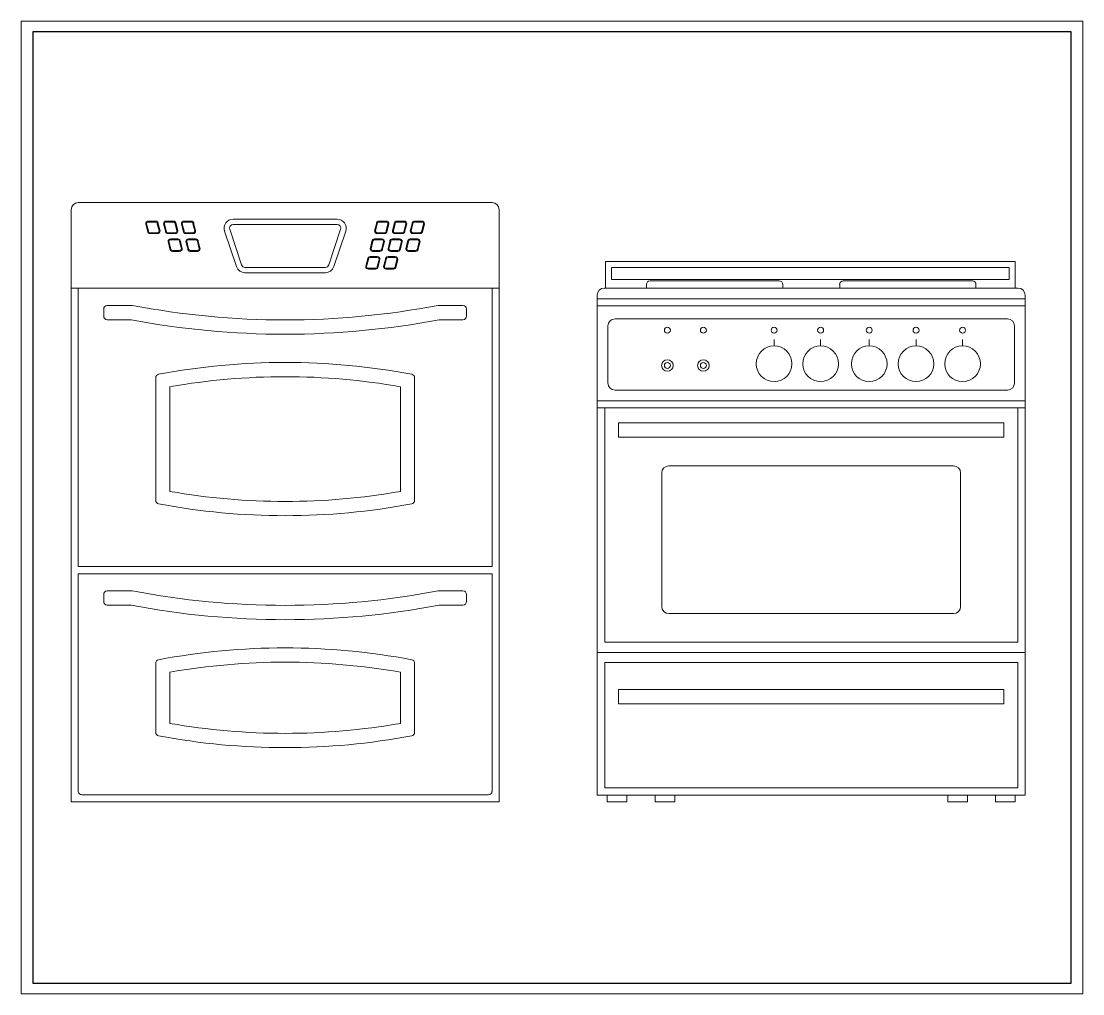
# Paper-space layout 'Project Layout 1200x1100' of a CAD drawing. Header units: inches. Extents: x -1 to 103, y -2 to 94.
# The model-space entities are those that its viewports show. They can reach past a viewport. Long polylines and large blocks are cut down to what shows.
import ezdxf

# ---------------------------------------------------------------- set-up
doc = ezdxf.new("R2010")
doc.units = ezdxf.units.IN
doc.header["$MEASUREMENT"] = 0
doc.layers.add('001_Dark_1 5', color=7, linetype='Continuous', lineweight=0)
doc.layers.add('02', color=251, linetype='Continuous', plot=False)
doc.layers.add('Rectang.', color=251, linetype='Continuous', plot=False)

msp = doc.modelspace()

# ---------------------------------------------------------------- linework, layer by layer
at = {"layer": '001_Dark_1 5'}
for p, q in [((24.7134, 16.3489), (25.3349, 16.3489)), ((24.7027, 15.4489), (24.7027, 16.3381)), ((25.3456, 16.3381), (25.3456, 15.4489)), ((26.1208, 16.2606), (25.5052, 16.2606)), ((25.5052, 16.2606), (25.5052, 16.2205)), ((26.1116, 16.2514), (25.5144, 16.2514)), ((25.5144, 16.2514), (25.5144, 16.2334)), ((26.1116, 16.2334), (26.1116, 16.2514)), ((26.1208, 16.2205), (26.1208, 16.2606)), ((24.7027, 16.2203), (25.3456, 16.2203)), ((24.7134, 15.8024), (24.7134, 16.2203)), ((25.3349, 16.2203), (25.3349, 15.8024)), ((25.5037, 16.2205), (26.1251, 16.2205)), ((25.5144, 16.2334), (26.1116, 16.2334)), ((25.5669, 16.2205), (25.5669, 16.2259)), ((26.062, 16.2205), (25.5669, 16.2205)), ((25.7664, 16.2312), (25.5723, 16.2312)), ((25.7717, 16.2205), (25.7717, 16.2259)), ((25.8572, 16.2205), (25.8572, 16.2259)), ((26.0566, 16.2312), (25.8625, 16.2312)), ((26.062, 16.2205), (26.062, 16.2259)), ((25.493, 15.4592), (25.493, 16.2098)), ((25.493, 16.2044), (26.1359, 16.2044)), ((26.1359, 16.2098), (26.1359, 15.4592)), ((24.7516, 16.1891), (24.7516, 16.1784)), ((24.7569, 16.1945), (24.7944, 16.1945)), ((25.2913, 16.1945), (25.2538, 16.1945)), ((25.2967, 16.1891), (25.2967, 16.1784)), ((25.493, 16.1937), (26.1359, 16.1937)), ((24.7569, 16.173), (24.7919, 16.173)), ((25.2913, 16.173), (25.2564, 16.173)), ((26.1091, 16.1745), (25.5198, 16.1745)), ((25.5091, 16.1637), (25.5091, 16.078)), ((26.1198, 16.078), (26.1198, 16.1637)), ((25.7587, 16.1337), (25.7587, 16.1434)), ((25.8286, 16.1337), (25.8286, 16.1434)), ((25.9016, 16.1337), (25.9016, 16.1434)), ((25.9719, 16.1337), (25.9719, 16.1434)), ((26.0418, 16.1337), (26.0418, 16.1434)), ((26.1091, 16.0673), (25.5198, 16.0673)), ((25.493, 16.0512), (26.1359, 16.0512)), ((25.493, 16.0405), (26.1359, 16.0405)), ((25.5042, 15.6888), (25.5042, 16.0405)), ((26.1247, 16.0405), (26.1247, 15.6888)), ((25.5249, 16.0182), (25.5249, 15.9965)), ((26.104, 16.0182), (25.5249, 16.0182)), ((26.104, 15.9965), (26.104, 16.0182)), ((25.5249, 15.9965), (26.104, 15.9965)), ((26.0282, 15.9536), (25.6006, 15.9536)), ((25.5899, 15.9429), (25.5899, 15.7424)), ((26.0389, 15.7424), (26.0389, 15.9429)), ((24.7134, 15.8024), (25.3349, 15.8024)), ((24.7134, 15.4649), (24.7134, 15.7917)), ((24.7134, 15.7917), (25.3349, 15.7917)), ((25.3349, 15.7917), (25.3349, 15.4649)), ((24.7516, 15.7605), (24.7516, 15.7498)), ((24.7569, 15.7659), (24.7944, 15.7659)), ((25.2913, 15.7659), (25.2538, 15.7659)), ((25.2967, 15.7605), (25.2967, 15.7498)), ((24.7569, 15.7445), (24.7919, 15.7445)), ((25.2913, 15.7445), (25.2564, 15.7445)), ((25.6006, 15.7317), (26.0282, 15.7317)), ((25.5042, 15.6888), (26.1247, 15.6888)), ((25.493, 15.6735), (26.1359, 15.6735)), ((25.5042, 15.6581), (26.1247, 15.6581)), ((25.5042, 15.4704), (25.5042, 15.6581)), ((26.1247, 15.6581), (26.1247, 15.4704)), ((25.5249, 15.6178), (25.5249, 15.5961)), ((26.104, 15.6178), (25.5249, 15.6178)), ((26.104, 15.5961), (26.104, 15.6178)), ((25.5249, 15.5961), (26.104, 15.5961)), ((26.1247, 15.4704), (25.5042, 15.4704)), ((25.3295, 15.4596), (24.7188, 15.4596)), ((26.1359, 15.4592), (25.493, 15.4592)), ((25.5081, 15.4489), (25.5081, 15.4592)), ((25.5081, 15.4592), (25.5377, 15.4592)), ((25.5377, 15.4592), (25.5377, 15.4489)), ((25.5798, 15.4489), (25.5798, 15.4592)), ((25.5798, 15.4592), (25.6094, 15.4592)), ((25.6094, 15.4592), (25.6094, 15.4489)), ((26.0491, 15.4592), (26.0195, 15.4592)), ((26.0195, 15.4592), (26.0195, 15.4489)), ((26.0491, 15.4489), (26.0491, 15.4592)), ((26.1208, 15.4592), (26.0911, 15.4592)), ((26.0911, 15.4592), (26.0911, 15.4489)), ((26.1208, 15.4489), (26.1208, 15.4592)), ((25.3456, 15.4489), (24.7027, 15.4489)), ((25.5377, 15.4489), (25.5081, 15.4489)), ((25.6094, 15.4489), (25.5798, 15.4489)), ((26.0195, 15.4489), (26.0491, 15.4489)), ((26.0911, 15.4489), (26.1208, 15.4489))]:
    msp.add_line(p, q, dxfattribs=at)
at = {"layer": '001_Dark_1 5', "flags": 128}
for points in [[(24.8295, 16.3211), (24.8187, 16.3211, 0.414214), (24.8147, 16.317), (24.8174, 16.3063, 0.414214), (24.8214, 16.3023), (24.8321, 16.3023, 0.414214), (24.8362, 16.3063), (24.8335, 16.317, 0.414214)], [(24.8295, 16.3197), (24.8187, 16.3197, 0.414214), (24.8161, 16.317), (24.8187, 16.3063, 0.414214), (24.8214, 16.3037), (24.8321, 16.3037, 0.414214), (24.8348, 16.3063), (24.8321, 16.317, 0.414214)], [(24.8562, 16.3211), (24.8455, 16.3211, 0.414214), (24.8415, 16.317), (24.8442, 16.3063, 0.414214), (24.8482, 16.3023), (24.8589, 16.3023, 0.414214), (24.8629, 16.3063), (24.8603, 16.317, 0.414214)], [(24.8562, 16.3197), (24.8455, 16.3197, 0.414214), (24.8429, 16.317), (24.8455, 16.3063, 0.414214), (24.8482, 16.3037), (24.8589, 16.3037, 0.414214), (24.8616, 16.3063), (24.8589, 16.317, 0.414214)], [(24.883, 16.3211), (24.8723, 16.3211, 0.414214), (24.8683, 16.317), (24.871, 16.3063, 0.414214), (24.875, 16.3023), (24.8857, 16.3023, 0.414214), (24.8897, 16.3063), (24.8871, 16.317, 0.414214)], [(24.883, 16.3197), (24.8723, 16.3197, 0.414214), (24.8696, 16.317), (24.8723, 16.3063, 0.414214), (24.875, 16.3037), (24.8857, 16.3037, 0.414214), (24.8884, 16.3063), (24.8857, 16.317, 0.414214)], [(25.1024, 16.3239), (24.9459, 16.3239, 0.511918), (24.9332, 16.3062), (24.951, 16.2527, 0.322823), (24.9637, 16.2435), (25.0846, 16.2435, 0.322823), (25.0973, 16.2527), (25.1151, 16.3062, 0.511918)], [(25.1024, 16.3158), (24.9459, 16.3158, 0.511918), (24.9408, 16.3088), (24.9586, 16.2552, 0.322823), (24.9637, 16.2515), (25.0846, 16.2515, 0.322823), (25.0896, 16.2552), (25.1075, 16.3088, 0.511918)], [(25.1652, 16.3211), (25.176, 16.3211, -0.414214), (25.18, 16.317), (25.1773, 16.3063, -0.414214), (25.1733, 16.3023), (25.1626, 16.3023, -0.414214), (25.1585, 16.3063), (25.1612, 16.317, -0.414214)], [(25.1652, 16.3197), (25.176, 16.3197, -0.414214), (25.1786, 16.317), (25.176, 16.3063, -0.414214), (25.1733, 16.3037), (25.1626, 16.3037, -0.414214), (25.1599, 16.3063), (25.1626, 16.317, -0.414214)], [(25.192, 16.3211), (25.2027, 16.3211, -0.414214), (25.2068, 16.317), (25.2041, 16.3063, -0.414214), (25.2001, 16.3023), (25.1893, 16.3023, -0.414214), (25.1853, 16.3063), (25.188, 16.317, -0.414214)], [(25.192, 16.3197), (25.2027, 16.3197, -0.414214), (25.2054, 16.317), (25.2027, 16.3063, -0.414214), (25.2001, 16.3037), (25.1893, 16.3037, -0.414214), (25.1867, 16.3063), (25.1893, 16.317, -0.414214)], [(25.2188, 16.3211), (25.2295, 16.3211, -0.414214), (25.2335, 16.317), (25.2309, 16.3063, -0.414214), (25.2268, 16.3023), (25.2161, 16.3023, -0.414214), (25.2121, 16.3063), (25.2148, 16.317, -0.414214)], [(25.2188, 16.3197), (25.2295, 16.3197, -0.414214), (25.2322, 16.317), (25.2295, 16.3063, -0.414214), (25.2268, 16.3037), (25.2161, 16.3037, -0.414214), (25.2135, 16.3063), (25.2161, 16.317, -0.414214)], [(24.8629, 16.2944), (24.8522, 16.2944, 0.414214), (24.8482, 16.2903), (24.8509, 16.2796, 0.414214), (24.8549, 16.2756), (24.8656, 16.2756, 0.414214), (24.8696, 16.2796), (24.8669, 16.2903, 0.414214)], [(24.8629, 16.293), (24.8522, 16.293, 0.414214), (24.8495, 16.2903), (24.8522, 16.2796, 0.414214), (24.8549, 16.277), (24.8656, 16.277, 0.414214), (24.8683, 16.2796), (24.8656, 16.2903, 0.414214)], [(24.8897, 16.2944), (24.879, 16.2944, 0.414214), (24.875, 16.2903), (24.8777, 16.2796, 0.414214), (24.8817, 16.2756), (24.8924, 16.2756, 0.414214), (24.8964, 16.2796), (24.8937, 16.2903, 0.414214)], [(24.8897, 16.293), (24.879, 16.293, 0.414214), (24.8763, 16.2903), (24.879, 16.2796, 0.414214), (24.8817, 16.277), (24.8924, 16.277, 0.414214), (24.8951, 16.2796), (24.8924, 16.2903, 0.414214)], [(25.1586, 16.2944), (25.1693, 16.2944, -0.414214), (25.1733, 16.2903), (25.1706, 16.2796, -0.414214), (25.1666, 16.2756), (25.1559, 16.2756, -0.414214), (25.1519, 16.2796), (25.1545, 16.2903, -0.414214)], [(25.1586, 16.293), (25.1693, 16.293, -0.414214), (25.172, 16.2903), (25.1693, 16.2796, -0.414214), (25.1666, 16.277), (25.1559, 16.277, -0.414214), (25.1532, 16.2796), (25.1559, 16.2903, -0.414214)], [(25.1854, 16.2944), (25.1961, 16.2944, -0.414214), (25.2001, 16.2903), (25.1974, 16.2796, -0.414214), (25.1934, 16.2756), (25.1827, 16.2756, -0.414214), (25.1787, 16.2796), (25.1813, 16.2903, -0.414214)], [(25.1854, 16.293), (25.1961, 16.293, -0.414214), (25.1987, 16.2903), (25.1961, 16.2796, -0.414214), (25.1934, 16.277), (25.1827, 16.277, -0.414214), (25.18, 16.2796), (25.1827, 16.2903, -0.414214)], [(25.2121, 16.2944), (25.2229, 16.2944, -0.414214), (25.2269, 16.2903), (25.2242, 16.2796, -0.414214), (25.2202, 16.2756), (25.2095, 16.2756, -0.414214), (25.2054, 16.2796), (25.2081, 16.2903, -0.414214)], [(25.2121, 16.293), (25.2229, 16.293, -0.414214), (25.2255, 16.2903), (25.2229, 16.2796, -0.414214), (25.2202, 16.277), (25.2095, 16.277, -0.414214), (25.2068, 16.2796), (25.2095, 16.2903, -0.414214)], [(25.1519, 16.2677), (25.1626, 16.2677, -0.414214), (25.1666, 16.2636), (25.1639, 16.2529, -0.414214), (25.1599, 16.2489), (25.1492, 16.2489, -0.414214), (25.1452, 16.2529), (25.1479, 16.2636, -0.414214)], [(25.1787, 16.2677), (25.1894, 16.2677, -0.414214), (25.1934, 16.2636), (25.1907, 16.2529, -0.414214), (25.1867, 16.2489), (25.176, 16.2489, -0.414214), (25.172, 16.2529), (25.1747, 16.2636, -0.414214)], [(25.1519, 16.2663), (25.1626, 16.2663, -0.414214), (25.1653, 16.2636), (25.1626, 16.2529, -0.414214), (25.1599, 16.2502), (25.1492, 16.2502, -0.414214), (25.1465, 16.2529), (25.1492, 16.2636, -0.414214)], [(25.1787, 16.2663), (25.1894, 16.2663, -0.414214), (25.1921, 16.2636), (25.1894, 16.2529, -0.414214), (25.1867, 16.2502), (25.176, 16.2502, -0.414214), (25.1733, 16.2529), (25.176, 16.2636, -0.414214)], [(24.834, 16.0911, 0.360511), (24.8297, 16.0858), (24.8297, 15.9018, 0.360511), (24.834, 15.8966, 0.093655), (25.2143, 15.8966, 0.360511), (25.2186, 15.9018), (25.2186, 16.0858, 0.360511), (25.2143, 16.0911, 0.093655)], [(24.8511, 16.0724), (24.8511, 15.9152, 0.086966), (25.1972, 15.9152), (25.1972, 16.0724, 0.086966)], [(24.834, 15.6625, 0.360511), (24.8297, 15.6572), (24.8297, 15.5536, 0.360511), (24.834, 15.5483, 0.093655), (25.2143, 15.5483, 0.360511), (25.2186, 15.5536), (25.2186, 15.6572, 0.360511), (25.2143, 15.6625, 0.093655)], [(24.8511, 15.6438), (24.8511, 15.567, 0.086966), (25.1972, 15.567), (25.1972, 15.6438, 0.086966)]]:
    msp.add_lwpolyline(points, format="xyb", close=True, dxfattribs=at)
at = {"layer": '001_Dark_1 5'}
for centre, radius in [((25.5984, 16.1573), 0.0045), ((25.6524, 16.1573), 0.0045), ((25.7587, 16.1573), 0.0045), ((25.8286, 16.1573), 0.0045), ((25.9016, 16.1573), 0.0045), ((25.9719, 16.1573), 0.0045), ((26.0418, 16.1573), 0.0045), ((25.7587, 16.1069), 0.0268), ((25.8286, 16.1069), 0.0268), ((25.9016, 16.1069), 0.0268), ((25.9719, 16.1069), 0.0268), ((26.0418, 16.1069), 0.0268), ((25.5984, 16.1043), 0.00871), ((25.5984, 16.1043), 0.0045), ((25.6524, 16.1043), 0.00871), ((25.6524, 16.1043), 0.0045)]:
    msp.add_circle(centre, radius, dxfattribs=at)
for centre, radius, start, end in [((24.7134, 16.3381), 0.0107, 90, 180), ((25.3349, 16.3381), 0.0107, 0, 90), ((25.5037, 16.2098), 0.0107, 90, 180), ((25.5723, 16.2259), 0.00536, 90, 180), ((25.7664, 16.2259), 0.00536, 0, 90), ((25.8625, 16.2259), 0.00536, 90, 180), ((26.0566, 16.2259), 0.00536, 0, 90), ((26.1251, 16.2098), 0.0107, 0, 90), ((24.7569, 16.1891), 0.00536, 90, 180), ((25.0241, 17.3903), 1.2176, 259.1269, 280.8731), ((25.2913, 16.1891), 0.00536, 0, 90), ((24.7569, 16.1784), 0.00536, 180, 270), ((24.7919, 16.1677), 0.00536, 79.2449, 90), ((25.0241, 17.3903), 1.2391, 259.2449, 280.7551), ((25.2564, 16.1677), 0.00536, 90, 100.7551), ((25.2913, 16.1784), 0.00536, 270, 0), ((25.5198, 16.1637), 0.0107, 90, 180), ((26.1091, 16.1637), 0.0107, 0, 90), ((25.5198, 16.078), 0.0107, 180, 270), ((26.1091, 16.078), 0.0107, 270, 0), ((25.6006, 15.9429), 0.0107, 90, 180), ((26.0282, 15.9429), 0.0107, 0, 90), ((24.7569, 15.7605), 0.00536, 90, 180), ((25.0241, 16.9617), 1.2176, 259.1269, 280.8731), ((25.2913, 15.7605), 0.00536, 0, 90), ((24.7569, 15.7498), 0.00536, 180, 270), ((24.7919, 15.7391), 0.00536, 79.2449, 90), ((25.0241, 16.9617), 1.2391, 259.2449, 280.7551), ((25.2564, 15.7391), 0.00536, 90, 100.7551), ((25.2913, 15.7498), 0.00536, 270, 0), ((25.6006, 15.7424), 0.0107, 180, 270), ((26.0282, 15.7424), 0.0107, 270, 0), ((24.7188, 15.4649), 0.00536, 180, 270), ((25.3295, 15.4649), 0.00536, 270, 0)]:
    msp.add_arc(centre, radius, start, end, dxfattribs=at)
at = {"layer": '02'}
msp.add_lwpolyline([(24.6454, 16.6055), (26.2045, 16.6055), (26.2045, 15.1765), (24.6454, 15.1765), (24.6454, 16.6055)], dxfattribs=at)
at = {"layer": 'Rectang.'}
msp.add_lwpolyline([(24.6454, 16.6055), (26.2045, 16.6055), (26.2045, 15.1765), (24.6454, 15.1765), (24.6454, 16.6055)], dxfattribs=at)

psp = doc.layouts.new('Project Layout 1200x1100')

# ---------------------------------------------------------------- viewports
at = {"layer": '0'}
psp.add_viewport(center=(51.01, 46.12), size=(104.9, 96.0465), view_center_point=(25.425, 15.891), view_height=1.460148, dxfattribs=at)

doc.saveas('drawing.dxf')
